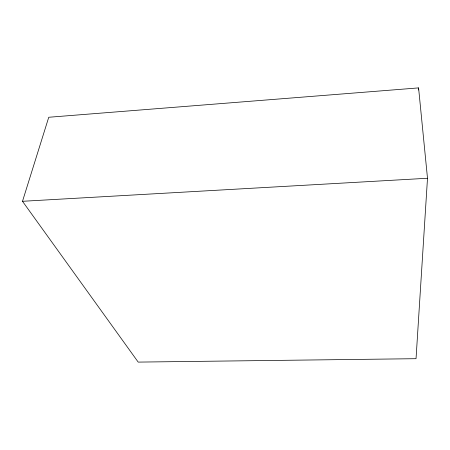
<?xml version="1.0" encoding="UTF-8"?>
<svg xmlns="http://www.w3.org/2000/svg" width="450" height="450" viewBox="0 0 450 450"><rect width="100%" height="100%" fill="white"/><g stroke="black" fill="none" stroke-linecap="round" stroke-linejoin="round"><path stroke-width="0.67" d="M418.5 90L418.584 87.896L48.752 117.264L22.5 201.296L138.201 362.104L416.036 358.695L427.5 178.256L418.584 87.896M22.5 201.296L427.5 178.256"/></g></svg>
